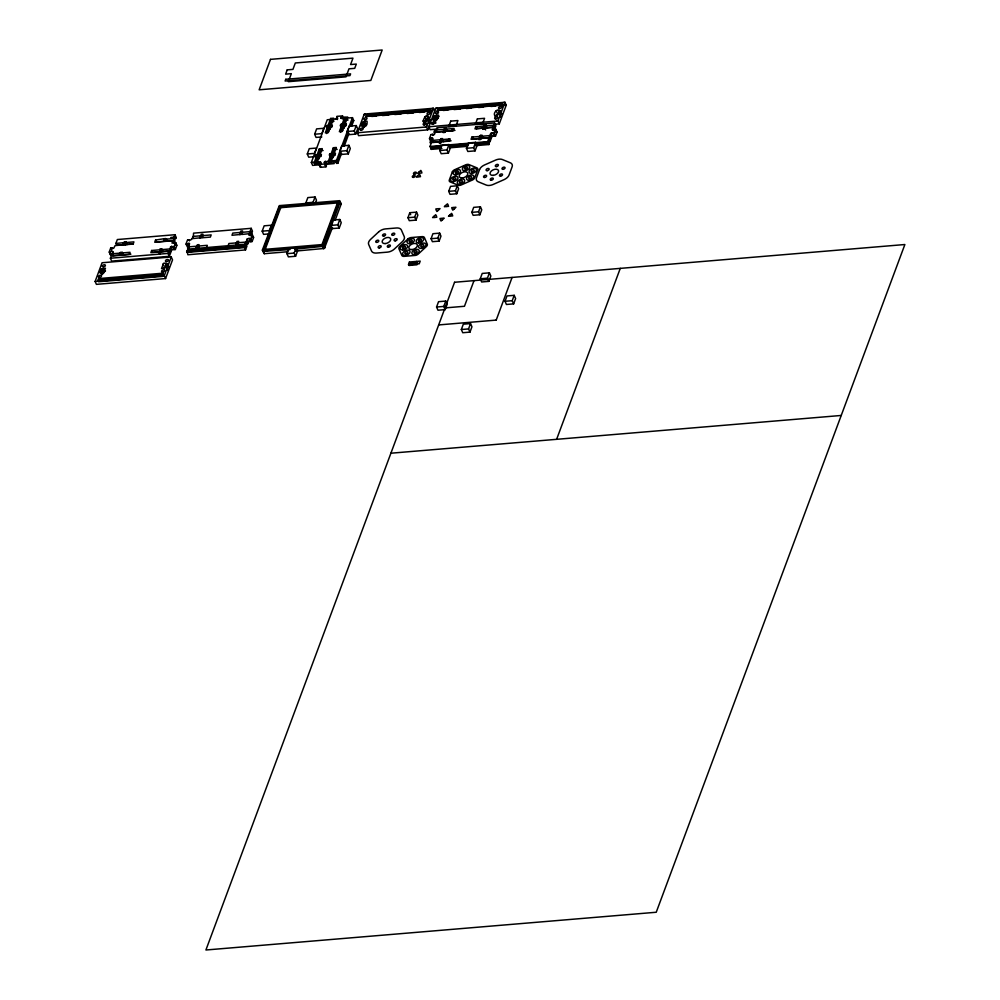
<?xml version="1.0" encoding="UTF-8"?>
<svg xmlns="http://www.w3.org/2000/svg" width="1000" height="1000" viewBox="0 0 1000 1000"><rect width="100%" height="100%" fill="white"/><g stroke="black" fill="none" stroke-linecap="round" stroke-linejoin="round"><path stroke-width="1.5" d="M160.725 251.85L168.863 251.163L169.7 253.05L170.512 250.863L169.675 248.975L171.737 246.088L173.975 249.412L171.838 249.662L169.325 256.312L111.675 261.137L110.388 258.238L111.225 256L129.238 254.488L130.05 252.3L121.912 252.975L122.75 254.862L130.887 254.175M245.225 247.537L244.575 246.088L186.938 250.912L187.575 252.362L245.225 247.537L245.863 245.8L245.225 244.35L247.237 238.938L249.275 238.212L250.738 241.725L249.375 241.125L247.763 243.888L245.05 244.112M423.1 121.037C432.35 124.025 427.6 107.562 423.1 121.037L423.963 122.975M433.013 138.375L430 146.463L431.3 149.362L441.912 148.475M492.225 129.35L494.613 122.938L436.962 127.775L434.575 134.175M357.6 131.962L358.387 132.675M433.162 109.012L432.35 108.362M110.938 247.838L113.713 248.238L115.1 245.575L133.112 244.062L133.925 241.875L125.787 242.562L126.625 244.45M123.312 254.95L122.15 252.338L120.412 252.475L121.025 255.012L112.875 255.688L112.037 253.8C115.65 249.188 106.8 251.337 111.838 254.913L110.638 255.012L109.35 252.113L110.538 252.013M167.138 267.575L165.275 263.175L163.65 263.25L161.525 268.575L165.888 267.587L166.575 266.688L165.825 266.175L166.537 267.987M187.738 239.85C190.738 241.975 194.037 237.312 193.55 233.15L251.188 228.325L252.475 231.225L251.65 233.463L241.85 234.45L242.662 232.262L250.8 231.588L251.65 233.463M294.675 249.213L323.862 246.275L340.25 201.625L279.375 206.925L262.762 251.388L290.012 249.6M335.213 220.113L341.213 203.975L339.575 201.462M426.925 116.575L428.475 119.938M428.212 119.475C427.463 117.088 424 121.237 424.913 122.513M499.487 112.938C499.775 105.6 491.575 113.737 495.312 115.787C499.787 114.85 500.012 111.938 499.475 114.537M494.15 136.337L492.812 132.938L494.05 133.338L495.35 136.237L493.45 135.6L492.05 136.287L489.938 141.862L489.288 140.412L488.938 144.537L475.288 145.675M429.113 125.975L429.9 126.675M504.65 103.075L503.95 102.362M95.125 281.462L102.075 262.762L171.25 256.975L172.537 259.875L165.575 278.562L96.412 284.363L95.125 281.462L164.288 275.663L171.25 256.975M100.875 271.613L100.875 269.375L105.45 268.263L103.425 273.512L102.05 273.863L99.488 272.462L100.875 271.613L102.175 274.513L101.237 270.65M162.763 273.212L162.113 274.938L162.763 276.388L98.637 281.762L97.987 280.312L98.637 278.587L162.763 273.212L163.412 274.662M127.188 244.525L126.025 241.925L124.3 242.062L124.9 244.587L116.75 245.275L115.913 243.388L117.35 239.537L174.988 234.713L176.287 237.613L175.938 238.55L175.287 237.1L170.738 237.475M121.912 252.975L122.15 252.338M125.787 242.562L126.025 241.925M159.812 249.8L151.662 250.487L150.85 252.675L158.988 251.988L159.838 253.875L160.65 251.688L160.05 249.163L161.775 249.013L162.938 251.625M166.812 241.213L165.65 238.6L163.925 238.738L155.55 240.062L154.725 242.25L172.738 240.75L173.588 242.638L174.4 240.438L173.562 238.55L174.988 234.713M158.988 251.988L158.75 252.638L160.487 252.488M170.512 250.863L162.375 251.537L161.775 249.013M166.25 241.125L165.65 238.6M169.325 256.312L168.025 253.412L168.863 251.163M172.738 240.75L172.025 243.162L175.425 242.438L176.725 245.338L175.538 245.438M175.287 237.1L174.288 242.95M165.725 266.175L167.55 264.075L165.338 263.675M189.5 246.137L187.438 247.025L186.012 244.013L187.512 240M237.975 244.875L238.787 242.675L246.925 242L246.112 244.188L246.95 246.075L245.512 249.925L187.875 254.75L186.938 250.912M245.863 245.8L188.225 250.625L187.575 249.175L189.587 243.762L188.962 243.1L187.338 244.025L188.663 246.85M188.475 249.025L189.288 246.825L197.425 246.15L196.612 248.337M197.213 250.863L196.05 248.25L197.338 244.775L199.075 244.638L197.775 248.113L198.938 250.712L199.175 250.075M199.925 237.838L201.225 234.363L202.95 234.225L201.663 237.688L192.35 238.6L193.162 236.412L201.3 235.725L200.487 237.925M198.337 248.188L199.15 246L207.3 245.325L206.488 247.512M228.1 245.7L228.912 243.512L237.05 242.825L236.238 245.012M237.075 246.9L236.838 247.537L235.675 244.938L236.975 241.462L238.7 241.312L237.413 244.788L238.575 247.4M239.562 234.513L240.85 231.038L242.575 230.9L241.287 234.375L231.975 235.287L232.787 233.088L240.938 232.413L240.125 234.6M245.512 249.925L244.575 246.088M251.188 228.325L248.762 234.963L249.713 235.45L252.225 234.45L253.65 237.463L252.15 241.475L250.863 238.575L252.35 234.562M250.8 231.588L249.988 233.775L250.825 235.662M269.363 233.875L263.6 234.363L262.175 231.175L264.163 225.825L271.375 225.225L272.312 227.35M270.325 232.7L269.375 230.562L271.375 225.225M264.35 249.4L280.262 206.675L337.9 201.838L338.35 202.85L322.438 245.588L264.8 250.425L264.35 249.4L321.987 244.575L337.9 201.838M264.8 250.425L280.712 207.688L280.262 206.675M307.288 153.988L309.275 148.65L316.475 148.05L314.488 153.387L307.288 153.988L308.7 157.175L314.462 156.7M314.637 134.238L316.625 128.887L323.837 128.287L321.85 133.625L314.637 134.238L316.062 137.425L321.825 136.938M319.825 164.788L312.625 165.4L311.337 162.5L327.25 119.763L336.062 119.012L337.362 117.85L335.988 119.025M319.337 148.887L313.962 163.312L316.913 163.062L322.287 148.637L319.337 148.887L320.175 150.775L317.925 156.812L317.087 154.925M316.9 158.887L317.375 157.6L316.225 155L315.738 156.275L316.9 158.887L319.25 158.688M327.85 129.512L328.325 128.225L327.163 125.612L326.688 126.9L327.85 129.512L330.188 129.312M317.312 161.988L318.15 163.875L315.2 164.125L317.45 158.088L316.613 156.2M326.587 133.537L328.387 128.713L327.55 126.825M331.812 127.175L328.862 127.425L331.112 121.388L330.275 119.5M320.425 155.887L320.9 154.6M331.362 126.5L331.838 125.225M295.575 256.262L294.163 253.075L296.15 247.738L297.562 250.925L295.575 256.262L288.375 256.863L286.95 253.675L288.938 248.337M320.325 167.213L320.65 166.325M342.6 116.013L343 118.525M326.413 165.837L326.087 166.725L324.738 162.925L326.413 165.837L325.562 165.338L326.488 164.325L334.237 163.588L333.587 162.138L335.938 161.938L352.463 117.65L341.65 118.55M343.562 119.8L342.475 115.9L337.062 116.35M313.05 202.325L315.038 196.988L307.838 197.587L305.85 202.925L313.05 202.325L314 204.45M333.387 147.713L328.013 162.138L330.962 161.887L336.337 147.463L333.387 147.713L334.225 149.588L331.975 155.625L334.925 155.387L334.087 153.5M333.3 157.513L330.95 157.713L331.438 156.425L333.775 156.225M341.9 128.325L342.375 127.05L341.213 124.438L340.737 125.725L341.9 128.325L344.237 128.138M331.362 160.812L332.2 162.7L329.25 162.95L331.5 156.912L330.275 153.812L329.787 155.1L330.95 157.713M340.637 132.363L342.438 127.537L341.6 125.65M345.863 126L342.912 126.25L345.163 120.213L344.325 118.325M314.975 204.175L316.462 200.175L315.038 196.988M334.475 154.713L334.95 153.425M345.412 125.325L345.887 124.05M339.7 151.275L341.7 145.938L348.9 145.325L350.325 148.512L348.325 153.863L341.125 154.462L339.7 151.275L346.912 150.675L348.9 145.325M347.062 131.512L349.05 126.175L356.262 125.575L357.675 128.763L355.688 134.1L348.488 134.7L347.062 131.512L354.263 130.912L356.262 125.575M341.55 153.312L337.837 163.275L336.575 163.388L340.825 151.988M342.95 146.287L348.25 132.05M350.375 126.35L352.5 120.65L351.85 119.2M344.212 146.188L348.975 133.363M351.637 126.25L353.75 120.55L352.463 117.65M494.663 124.262L499.275 123.875L506.238 105.175L504.95 102.275L435.775 108.075L427.762 129.863L358.6 135.662L357.3 132.762L364.263 114.075L433.438 108.275L434.725 111.175M363.862 127.513L362.475 124.513C360.65 122.45 365.025 120.538 367.062 121.225C368.038 129.825 358.6 125.938 366.45 124.213M366.438 117.975L365.788 116.525L366.438 114.787L430.562 109.412L431.213 110.862L367.088 116.237L366.438 114.787M362.825 123.562L364.113 126.463L363.325 127.513M330.625 225.438L332.612 220.087L339.825 219.488L341.238 222.675L339.25 228.025L332.05 228.625L330.625 225.438L337.825 224.838L339.825 219.488M295.512 251.088L324.363 248.45L332.5 227.413M430.562 112.6L429.925 111.15L430.562 109.412M427.762 129.863L426.475 126.962L433.438 108.275M433.975 118.525L433.975 116.287L438.5 115.1L436.525 120.425L435.15 120.775L432.587 119.375L433.975 118.525L435.538 121.875M437.95 111.988L437.3 110.538L437.95 108.8L502.075 103.425L502.725 104.875L438.6 110.25L437.95 108.8M434.338 117.562L435.625 120.463L433.825 122.713L436.025 122.963M430.925 134.613L429.438 138.625L430.863 141.637L433.475 140.625M431.3 149.362L431 146.988L441.613 146.088M407.95 217.7L409.812 212.712L416.538 212.15L417.863 215.125L416 220.113L409.275 220.675L407.95 217.7L414.675 217.138L416.538 212.15M439.775 150.525L441.775 145.175L448.975 144.575L450.4 147.762L448.4 153.112L441.2 153.713L439.775 150.525L446.987 149.913L448.975 144.575M448.013 141.237L448.825 139.037M451.887 130.812L452.7 128.625M409.725 265.387L410.462 263.387M411.7 265.225L413.013 261.712M415.613 264.088L416.613 261.413M431.075 238.7L432.925 233.713L439.65 233.15L440.975 236.137L439.125 241.112L432.4 241.675L431.075 238.7L437.8 238.137L439.65 233.15M448.713 191.337L450.562 186.363L457.287 185.787L458.612 188.775L456.763 193.75L450.037 194.325L448.713 191.337L455.438 190.775L457.287 185.787M466.425 148.287L468.413 142.95L475.625 142.338L477.05 145.538L475.05 150.875L467.85 151.475L466.425 148.287L473.638 147.688L475.625 142.338M489.075 137.787L489.913 139.675L491.337 135.475L471.875 137.113L471.062 139.3L490.525 137.662M492.962 127.375L493.8 129.262L495.213 125.062L475.763 126.688L474.95 128.887L494.4 127.25M472.512 139.175L473.325 136.988M476.388 128.763L477.2 126.575M488.938 144.537L487.65 141.637L490.662 133.55L492.325 132.7L490.662 133.55L491.925 136.525M502.075 106.613L501.425 105.162L502.075 103.425M498.825 113.088L500.65 110.975L498.438 110.588M493.988 130.963L495.9 125.838L494.613 122.938M499.275 123.875L497.987 120.975L504.95 102.275M495.775 129.175L494.288 133.188L495.575 136.088L497.062 132.075L495.65 129.062L494.363 129.35L495.025 130.425M436.562 307.025L438.55 301.688L445.75 301.075L447.175 304.275L445.188 309.613L437.975 310.212L436.562 307.025L443.762 306.425L445.75 301.075M471.838 212.35L473.688 207.362L480.412 206.8L481.737 209.775L479.888 214.762L473.162 215.325L471.838 212.35L478.562 211.788L480.412 206.8M474.012 280.637L464.462 306.275L445.012 307.913M461.337 329.525L463.325 324.188L470.525 323.587L471.95 326.775L469.963 332.113L462.75 332.725L461.337 329.525L468.537 328.925L470.525 323.587M480.238 278.788L482.225 273.438L489.425 272.838L490.85 276.025L488.862 281.363L481.65 281.975L480.238 278.788L487.438 278.175L489.425 272.838M496.213 320.075L512.075 277.475M505.012 301.288L507 295.95L514.2 295.338L515.625 298.538L513.638 303.875L506.425 304.475L505.012 301.288L512.212 300.688L514.2 295.338M556.625 439.312L620.275 268.375M363.963 114.875L365.35 113.975M426.775 126.163L425.475 127.05M435.475 108.875L436.863 107.987M498.263 120.237L496.9 121.062M111.838 254.913L112.487 254.237M171.713 249.9L170.413 247M364.812 121.788L366.138 124.612M424.688 116.762L425.975 119.663M437.688 118.537L438.488 117.9M104.712 271.475L105.512 270.95M168.363 267.738L168.688 266.637M428.975 123.263L429.363 122.212M501.463 114.65L501.788 113.55M167.288 270.425L167.712 269.25M429.85 120.712L430.337 119.6M500.387 117.338L500.812 116.163M319.913 163.287L320.825 162.2L319.037 164.312L320.45 167.325L325.863 166.875L324.562 163.975L319.163 164.425M325.238 161.4L324.588 161.825L336.55 160.375L337.837 163.275M319.613 163.388L320.487 165.963M325.425 161.35L327.038 164.188M362.475 124.513L361.1 125.938L364.113 126.463M437.612 118.688C436.575 117.85 433.375 120.162 435.625 120.463M499.188 112.125L500.238 114.488M103.225 268.888L104.513 271.788C103.338 271.012 100.262 273.288 102.525 273.55M365.788 116.525L429.925 111.15M437.3 110.538L501.425 105.162M371.7 116.45L376.312 116.062M382.463 115.55L388.612 115.037M394.762 114.525L400.913 114M407.062 113.488L413.212 112.975M419.35 112.463L423.963 112.075M443.212 110.463L447.825 110.075M453.975 109.562L460.125 109.038M466.275 108.525L470.887 108.138M478.575 107.5L483.188 107.112M490.863 106.463L495.475 106.075M501.625 105.562L506.238 105.175M331.112 121.388L334.062 121.137M345.163 120.213L348.113 119.963M329.975 122.537L332.863 122.3M352.5 120.65L353.75 120.55M328.325 128.225L330.662 128.025M342.375 127.05L344.712 126.85M325.7 131.788L328.65 131.55M339.75 130.612L342.7 130.363M357.3 132.762L426.475 126.962M497.987 120.975L428.812 126.775L430.112 129.675L437.788 129.025M454.988 130.387L446.838 131.075L446 129.188M484.738 127.9L476.6 128.575L475.763 126.688M443.225 132.162L444.95 132.012M482.85 128.837L484.575 128.7M431.163 134.462L432.35 134.362L432.825 135.45M495.75 132.062L496.938 131.962M429.562 138.737C435.85 137.35 428.825 136.912 432.05 141.537M318.938 149.95L321.887 149.713M332.987 148.775L335.938 148.525M320.175 150.775L323.125 150.525M334.225 149.588L337.175 149.35M451.1 140.8L442.962 141.488L442.125 139.6M439.338 142.575L441.075 142.438M478.975 139.262L480.7 139.113M430 146.463L487.65 141.637M449.2 145.45L468.925 143.8M474.988 143.3L488.638 142.15M317.375 157.6L319.725 157.413M431.65 148.438L440.75 147.675M449.85 146.9L468.05 145.375M475.637 144.75L489.288 143.6M449.5 147.838L467.7 146.312M311.337 162.5L320.275 161.775L320.838 163.7M280.712 207.688L338.35 202.85M115.913 243.388L124.062 242.7M165.413 239.237L173.562 238.55M262.175 231.175L269.375 230.562M123.062 243.15L126.1 242.9M164.025 239.725L167.062 239.462M125.225 244.475L133.412 243.875M174.4 240.438L156.387 241.95L155.55 240.062M252.325 237.45L253.512 237.35M186.15 244.125L187.338 244.025M249.45 238.825L250.637 238.725L251.925 241.625L250.738 241.725M172.65 246.812L173.837 246.713L175.125 249.613L173.938 249.713M112.037 253.8L120.175 253.125M161.537 249.65L169.675 248.975M196.05 248.25L197.775 248.113M235.675 244.938L237.413 244.788M187.575 249.175L246.112 244.188M160.65 251.688L152.5 252.362L151.662 250.487M110.388 258.238L168.025 253.412M186.588 251.85L244.225 247.025M262.8 251.1L264.225 253.7L287.75 251.75M286.95 253.675L294.163 253.075M167.987 266.462C166.238 265.262 163.45 267.95 163.1 263.863M161.875 274.788L99.275 280.038L98.637 278.587M97.987 280.312L162.113 274.938M438.713 324.925L496.175 320.1M390.9 453.212L841.225 415.462M499.8 110.475L500.662 112.4M264.325 253.7L263.587 251.812M499.475 112.837L497.488 113.675L496.2 110.775M496.838 114.862L497.325 115.95M494.613 115.05L495.475 116.975M493.775 125.188L494.613 127.062L486.475 127.75L485.625 125.862M487.038 127.837L485.875 125.225L484.137 125.363L485.3 127.975M489.9 135.6L490.737 137.487L482.587 138.162L481.75 136.287M483.9 126.013L485.65 129.938M483.15 138.25L481.987 135.638L480.262 135.787L481.425 138.4M480.025 136.425L480.863 138.312L472.725 138.988L471.875 137.113M473.638 147.688L475.05 150.875M447.4 131.15L446.238 128.55L444.513 128.688L445.675 131.3M444.275 129.338L445.112 131.213L436.975 131.9L436.138 130.013M436.325 115.787L437.537 118.513M478.562 211.788L479.888 214.762M434.95 115.913L436.25 118.812M443.525 141.575L442.362 138.963L440.637 139.113L441.8 141.713M446.987 149.913L448.4 153.112M433.363 120.175L434.65 123.075M512.212 300.688L513.638 303.875M440.4 139.75L441.238 141.637L433.088 142.312L432.25 140.425M428.288 116.463L429.15 118.4M439.575 141.938L440.412 143.825M427.312 119.087L427.962 120.538M425.325 120.85L425.812 121.938M455.438 190.775L456.763 193.75M487.438 278.175L488.862 281.363M437.8 238.137L439.125 241.112M468.537 328.925L469.963 332.113M414.675 217.138L416 220.113M409.812 212.712L410.688 214.7M363.45 121.9L364.738 124.8M443.762 306.425L445.188 309.613M354.263 130.912L355.688 134.1M342.075 124.362L342.912 126.25M337.7 118.425L336.838 116.5L337.475 119.55M346.912 150.675L348.325 153.863M328.025 125.538L328.862 127.425M335.938 161.938L336.575 163.388M331.138 153.75L331.975 155.625M328.413 161.062L329.25 162.95M320.037 154.675L320.875 156.562M340.35 202.162L341.2 204.05M314.363 162.237L315.2 164.125M337.825 224.838L339.25 228.025M324.05 245.975L324.888 247.85M321.987 244.575L322.438 245.588M322.663 246.863L323.5 248.75M251.038 234.55L251.525 235.637M247.213 239.013L248.5 241.912M246.925 242L247.763 243.888M188.925 239.75L189.412 240.837M174.237 242.537L174.725 243.625M163.925 238.738L165.087 241.35M163.688 239.387L164.525 241.262M166.7 263.562L167.562 265.5M160.05 249.163L161.213 251.775M163.738 267.95L164.225 269.037M164.288 275.663L165.575 278.562M124.3 242.062L125.463 244.675M120.412 252.475L121.575 255.087M112.137 247.738L112.613 248.825M112.775 251.825L113.637 253.762M111.575 249.925L110.712 247.987L109.225 252L110.512 254.9M101.85 269L103.15 271.9M439.15 116.263A1.625 0.963 -24 0 1 437.85 116.762M432.3 134.55L434.338 134.537L432.312 134.488M262.312 250.238L263.125 250.8L323.062 245.55L339.85 200.662L279.288 205.625L262.35 250.087M324.275 162.362L324.688 162.9L324.3 162.288M340.812 117.963C340.337 119.55 343.137 114.725 340.825 117.888M175.562 242.55L174.062 246.562L175.362 249.462L176.85 245.45L175.562 242.55M203.038 235.588L202.225 237.775L210.362 237.087L211.175 234.9L203.038 235.588M270.487 59.363L259.15 89.812L370.825 80.45L382.175 50L270.487 59.363M287.213 69.862L285.625 74.138L291.337 73.65L288.363 81.675L346 76.838L348.988 68.825L354.7 68.35L356.3 64.075L350.575 64.55L352.962 58.137L295.325 62.975L292.938 69.388L287.213 69.862M285.75 79.3L285.1 81.037L349.95 75.6L350.6 73.863L285.75 79.3M315.675 155.037L315.2 156.325L320.962 155.838L321.438 154.562L315.675 155.037M326.625 125.662L326.138 126.938L331.9 126.463L332.388 125.175L326.625 125.662M330.675 118.438L325.3 132.863L328.25 132.613L333.625 118.188L330.675 118.438M329.725 153.863L329.25 155.15L335.012 154.662L335.487 153.375L329.725 153.863M340.675 124.488L340.188 125.763L345.95 125.288L346.438 124L340.675 124.488M344.725 117.263L339.35 131.688L342.3 131.438L347.675 117.013L344.725 117.263M430.812 140.55L430 142.738L449.45 141.113L450.262 138.925L430.812 140.55M434.688 130.137L433.875 132.325L453.325 130.7L454.15 128.5L434.688 130.137M440.788 138.7L439.188 142.975L440.925 142.838L442.512 138.562L440.788 138.7M444.663 128.287L443.075 132.562L444.8 132.413L446.388 128.15L444.663 128.287M450.725 121.137L448.738 126.487L455.938 125.875L457.925 120.538L450.725 121.137M409.412 262.013L408.413 264.688L419.225 263.788L420.213 261.112L409.412 262.013M409.75 263.45L409 265.45L416.925 264.788L417.675 262.787L409.75 263.45M452.337 171.9L449.325 179.988A3.562 2.125 -24 0 0 450.175 181.925L458.113 185.175A3.562 2.125 -24 0 0 461.35 184.913L472.3 180.075A3.562 2.125 -24 0 0 474.7 177.862L477.7 169.775A3.562 2.125 -24 0 0 476.863 167.825L468.925 164.575A3.562 2.125 -24 0 0 465.675 164.85L454.738 169.688A3.562 2.125 -24 0 0 452.337 171.9M477.375 118.912L475.375 124.25L482.587 123.65L484.575 118.3L477.375 118.912M480.412 135.387L478.825 139.662L480.55 139.512L482.137 135.238L480.412 135.387M484.288 124.963L482.7 129.238L484.425 129.1L486.025 124.825L484.288 124.963M479.525 169.625L476.525 177.7A7.512 4.475 -24 0 0 478.3 181.812L486.238 185.062A7.512 4.475 -24 0 0 493.088 184.488L504.038 179.65A7.512 4.475 -24 0 0 509.087 174.975L512.1 166.887A7.512 4.475 -24 0 0 510.312 162.787L502.375 159.537A7.512 4.475 -24 0 0 495.538 160.113L484.588 164.938A7.512 4.475 -24 0 0 479.525 169.625M454.562 282.262L205.912 950L656.237 912.25L904.875 244.525L454.562 282.262M418.812 172.275L417.7 173.3L419.212 173.175A1.5 0.9 -24 0 0 420.438 173.075L421.938 172.938L421.55 172.037A1.5 0.9 -24 0 0 421.225 171.3L420.838 170.4L419.725 171.425A1.5 0.9 -24 0 0 418.812 172.275M417.438 176.012L416.35 177.025L417.825 176.9A1.487 0.887 -24 0 0 419.038 176.8L420.525 176.675L420.138 175.787A1.487 0.887 -24 0 0 419.825 175.05L419.438 174.163L418.338 175.175A1.487 0.887 -24 0 0 417.438 176.012M378.625 231.938L370.562 239.4A7.512 4.475 -24 0 0 368.675 244.475L371.525 251.012A7.512 4.475 -24 0 0 376.5 253.05L387.413 252.138A7.512 4.475 -24 0 0 394.275 249.112L402.337 241.65A7.512 4.475 -24 0 0 404.225 236.575L401.388 230.037A7.512 4.475 -24 0 0 396.4 227.987L385.5 228.9A7.512 4.475 -24 0 0 378.625 231.938M438.013 210.475L436.9 211.513L436.512 210.6A1.5 0.9 -24 0 1 436.188 209.862L435.8 208.962L437.3 208.837A1.5 0.9 -24 0 1 438.525 208.738L440.037 208.612L438.925 209.638A1.5 0.9 -24 0 1 438.013 210.475M407.912 238.988L399.862 246.438A3.562 2.125 -24 0 0 398.963 248.85L401.812 255.387A3.562 2.125 -24 0 0 404.175 256.363L415.075 255.438A3.562 2.125 -24 0 0 418.325 254L426.388 246.55A3.562 2.125 -24 0 0 427.275 244.15L424.438 237.6A3.562 2.125 -24 0 0 422.075 236.637L411.175 237.55A3.562 2.125 -24 0 0 407.912 238.988M433.7 216.562L432.587 217.587L434.087 217.463A1.5 0.9 -24 0 0 435.312 217.362L436.825 217.237L436.425 216.337A1.5 0.9 -24 0 0 436.112 215.588L435.712 214.688L434.6 215.725A1.5 0.9 -24 0 0 433.7 216.562M445.45 205.675L444.35 206.7L445.85 206.575A1.5 0.9 -24 0 0 447.075 206.475L448.575 206.35L448.188 205.45A1.5 0.9 -24 0 0 447.863 204.713L447.475 203.812L446.362 204.838A1.5 0.9 -24 0 0 445.45 205.675M442.163 220.025L441.05 221.05L440.662 220.15A1.5 0.9 -24 0 1 440.337 219.412L439.95 218.512L441.45 218.388A1.5 0.9 -24 0 1 442.675 218.287L444.188 218.162L443.075 219.188A1.5 0.9 -24 0 1 442.163 220.025M453.925 209.15L452.812 210.175L452.425 209.275A1.5 0.9 -24 0 1 452.1 208.538L451.712 207.625L453.212 207.5A1.5 0.9 -24 0 1 454.438 207.4L455.938 207.275L454.837 208.3A1.5 0.9 -24 0 1 453.925 209.15M449.613 215.225L448.5 216.25L450 216.125A1.5 0.9 -24 0 0 451.225 216.025L452.738 215.9L452.337 215A1.5 0.9 -24 0 0 452.013 214.262L451.625 213.363L450.513 214.387A1.5 0.9 -24 0 0 449.613 215.225M493.237 130.05L492.55 130.037L493.237 130.05M336.587 117.375L337.35 117.812L336.613 117.375M436.488 113.863A1.625 0.963 -24 0 0 438.462 112.15A1.625 0.963 -24 0 0 435.938 112.275A1.625 0.963 -24 0 0 436.488 113.863M432.612 124.275A1.625 0.963 -24 0 0 434.588 122.562A1.625 0.963 -24 0 0 432.062 122.688A1.625 0.963 -24 0 0 432.612 124.275M499.6 108.575A1.625 0.963 -24 0 0 501.575 106.862A1.625 0.963 -24 0 0 499.062 106.988A1.625 0.963 -24 0 0 499.6 108.575M495.725 118.987A1.625 0.963 -24 0 0 497.7 117.275A1.625 0.963 -24 0 0 495.175 117.4A1.625 0.963 -24 0 0 495.725 118.987M364.975 119.862A1.625 0.963 -24 0 0 366.95 118.138A1.625 0.963 -24 0 0 364.425 118.275A1.625 0.963 -24 0 0 364.975 119.862M361.1 130.275A1.625 0.963 -24 0 0 363.075 128.562A1.625 0.963 -24 0 0 360.55 128.688A1.625 0.963 -24 0 0 361.1 130.275M428.1 114.562A1.625 0.963 -24 0 0 430.075 112.85A1.625 0.963 -24 0 0 427.55 112.975A1.625 0.963 -24 0 0 428.1 114.562M424.212 124.987A1.625 0.963 -24 0 0 426.188 123.275A1.625 0.963 -24 0 0 423.663 123.4A1.625 0.963 -24 0 0 424.212 124.987M462.275 177.963A4.55 2.712 -24 0 0 467.7 173.1A4.55 2.712 -24 0 0 460.575 173.575A4.55 2.712 -24 0 0 462.275 177.963M413.288 177.4A1.5 0.9 -24 0 0 415.112 175.812A1.5 0.9 -24 0 0 412.775 175.925A1.5 0.9 -24 0 0 413.288 177.4M414.5 174.213A1.538 0.925 -24 0 0 416.337 172.575A1.538 0.925 -24 0 0 413.925 172.725A1.538 0.925 -24 0 0 414.5 174.213M460.538 182.787A1.625 0.963 -24 0 0 462.475 181.062A1.625 0.963 -24 0 0 459.925 181.225A1.625 0.963 -24 0 0 460.538 182.787M459.825 184.375A3.95 2.362 -24 0 0 464.637 180.2A3.95 2.362 -24 0 0 458.488 180.5A3.95 2.362 -24 0 0 459.825 184.375M469.012 180.3A3.95 2.362 -24 0 0 473.862 176.137A3.95 2.362 -24 0 0 467.738 176.412A3.95 2.362 -24 0 0 469.012 180.3M469.725 178.713A1.625 0.963 -24 0 0 471.7 177A1.625 0.963 -24 0 0 469.188 177.125A1.625 0.963 -24 0 0 469.725 178.713M471.75 173.475A3.95 2.362 -24 0 0 476.362 169.213A3.95 2.362 -24 0 0 470.112 169.737A3.95 2.362 -24 0 0 471.75 173.475M472.337 171.9A1.625 0.963 -24 0 0 474.225 170.15A1.625 0.963 -24 0 0 471.662 170.362A1.625 0.963 -24 0 0 472.337 171.9M464.888 170.75A3.95 2.362 -24 0 0 469.712 166.575A3.95 2.362 -24 0 0 463.55 166.887A3.95 2.362 -24 0 0 464.888 170.75M465.613 169.163A1.625 0.963 -24 0 0 467.55 167.438A1.625 0.963 -24 0 0 465 167.6A1.625 0.963 -24 0 0 465.613 169.163M455.637 174.825A3.95 2.362 -24 0 0 460.487 170.662A3.95 2.362 -24 0 0 454.363 170.938A3.95 2.362 -24 0 0 455.637 174.825M456.35 173.238A1.625 0.963 -24 0 0 458.325 171.525A1.625 0.963 -24 0 0 455.812 171.65A1.625 0.963 -24 0 0 456.35 173.238M453.3 181.625A3.95 2.362 -24 0 0 457.912 177.35A3.95 2.362 -24 0 0 451.675 177.875A3.95 2.362 -24 0 0 453.3 181.625M453.888 180.05A1.625 0.963 -24 0 0 455.775 178.3A1.625 0.963 -24 0 0 453.212 178.512A1.625 0.963 -24 0 0 453.888 180.05M484.675 177.463A1.625 0.963 -24 0 0 486.575 175.712A1.625 0.963 -24 0 0 484.012 175.925A1.625 0.963 -24 0 0 484.675 177.463M487.15 170.662A1.625 0.963 -24 0 0 489.125 168.95A1.625 0.963 -24 0 0 486.6 169.075A1.625 0.963 -24 0 0 487.15 170.662M496.4 166.588A1.625 0.963 -24 0 0 498.338 164.85A1.625 0.963 -24 0 0 495.8 165.025A1.625 0.963 -24 0 0 496.4 166.588M503.125 169.325A1.625 0.963 -24 0 0 505.012 167.575A1.625 0.963 -24 0 0 502.463 167.787A1.625 0.963 -24 0 0 503.125 169.325M500.525 176.137A1.625 0.963 -24 0 0 502.5 174.425A1.625 0.963 -24 0 0 499.975 174.55A1.625 0.963 -24 0 0 500.525 176.137M491.337 180.212A1.625 0.963 -24 0 0 493.263 178.475A1.625 0.963 -24 0 0 490.725 178.65A1.625 0.963 -24 0 0 491.337 180.212M493.075 175.375A4.55 2.712 -24 0 0 498.5 170.525A4.55 2.712 -24 0 0 491.362 171A4.55 2.712 -24 0 0 493.075 175.375M166.5 261.663A1.625 0.963 -24 0 0 168.475 259.95A1.625 0.963 -24 0 0 165.963 260.075A1.625 0.963 -24 0 0 166.5 261.663M162.625 272.075A1.625 0.963 -24 0 0 164.6 270.363A1.625 0.963 -24 0 0 162.075 270.487A1.625 0.963 -24 0 0 162.625 272.075M103.387 266.95A1.625 0.963 -24 0 0 105.363 265.238A1.625 0.963 -24 0 0 102.837 265.363A1.625 0.963 -24 0 0 103.387 266.95M99.513 277.375A1.625 0.963 -24 0 0 101.487 275.663A1.625 0.963 -24 0 0 98.963 275.788A1.625 0.963 -24 0 0 99.513 277.375M383.65 236.1A1.625 0.963 -24 0 0 385.538 234.35A1.625 0.963 -24 0 0 382.975 234.575A1.625 0.963 -24 0 0 383.65 236.1M392.762 235.338A1.625 0.963 -24 0 0 394.738 233.625A1.625 0.963 -24 0 0 392.225 233.75A1.625 0.963 -24 0 0 392.762 235.338M395.2 240.85A1.625 0.963 -24 0 0 397.137 239.125A1.625 0.963 -24 0 0 394.588 239.288A1.625 0.963 -24 0 0 395.2 240.85M388.438 247.138A1.625 0.963 -24 0 0 390.337 245.387A1.625 0.963 -24 0 0 387.775 245.6A1.625 0.963 -24 0 0 388.438 247.138M379.188 247.913A1.625 0.963 -24 0 0 381.163 246.2A1.625 0.963 -24 0 0 378.638 246.325A1.625 0.963 -24 0 0 379.188 247.913M376.825 242.387A1.625 0.963 -24 0 0 378.762 240.662A1.625 0.963 -24 0 0 376.213 240.825A1.625 0.963 -24 0 0 376.825 242.387M385.125 243.6A4.537 2.7 -24 0 0 390.65 238.812A4.537 2.7 -24 0 0 383.587 239.163A4.537 2.7 -24 0 0 385.125 243.6M410.312 242.075A1.625 0.963 -24 0 0 412.212 240.325A1.625 0.963 -24 0 0 409.65 240.538A1.625 0.963 -24 0 0 410.312 242.075M409.738 243.65A3.95 2.362 -24 0 0 414.338 239.387A3.95 2.362 -24 0 0 408.1 239.913A3.95 2.362 -24 0 0 409.738 243.65M419.438 241.312A1.625 0.963 -24 0 0 421.413 239.6A1.625 0.963 -24 0 0 418.888 239.725A1.625 0.963 -24 0 0 419.438 241.312M418.725 242.9A3.95 2.362 -24 0 0 423.575 238.738A3.95 2.362 -24 0 0 417.438 239A3.95 2.362 -24 0 0 418.725 242.9M421.863 246.825A1.625 0.963 -24 0 0 423.8 245.087A1.625 0.963 -24 0 0 421.262 245.263A1.625 0.963 -24 0 0 421.863 246.825M421.15 248.412A3.95 2.362 -24 0 0 425.962 244.225A3.95 2.362 -24 0 0 419.812 244.537A3.95 2.362 -24 0 0 421.15 248.412M415.112 253.1A1.625 0.963 -24 0 0 417 251.35A1.625 0.963 -24 0 0 414.45 251.575A1.625 0.963 -24 0 0 415.112 253.1M414.525 254.675A3.95 2.362 -24 0 0 419.137 250.413A3.95 2.362 -24 0 0 412.9 250.938A3.95 2.362 -24 0 0 414.525 254.675M405.85 253.875A1.625 0.963 -24 0 0 407.837 252.162A1.625 0.963 -24 0 0 405.312 252.288A1.625 0.963 -24 0 0 405.85 253.875M405.138 255.463A3.95 2.362 -24 0 0 410 251.3A3.95 2.362 -24 0 0 403.862 251.575A3.95 2.362 -24 0 0 405.138 255.463M402.775 249.95A3.95 2.362 -24 0 0 407.587 245.775A3.95 2.362 -24 0 0 401.438 246.075A3.95 2.362 -24 0 0 402.775 249.95M403.488 248.363A1.625 0.963 -24 0 0 405.425 246.637A1.625 0.963 -24 0 0 402.887 246.8A1.625 0.963 -24 0 0 403.488 248.363M411.788 249.575A4.537 2.7 -24 0 0 417.312 244.788A4.537 2.7 -24 0 0 410.262 245.138A4.537 2.7 -24 0 0 411.788 249.575"/></g></svg>
